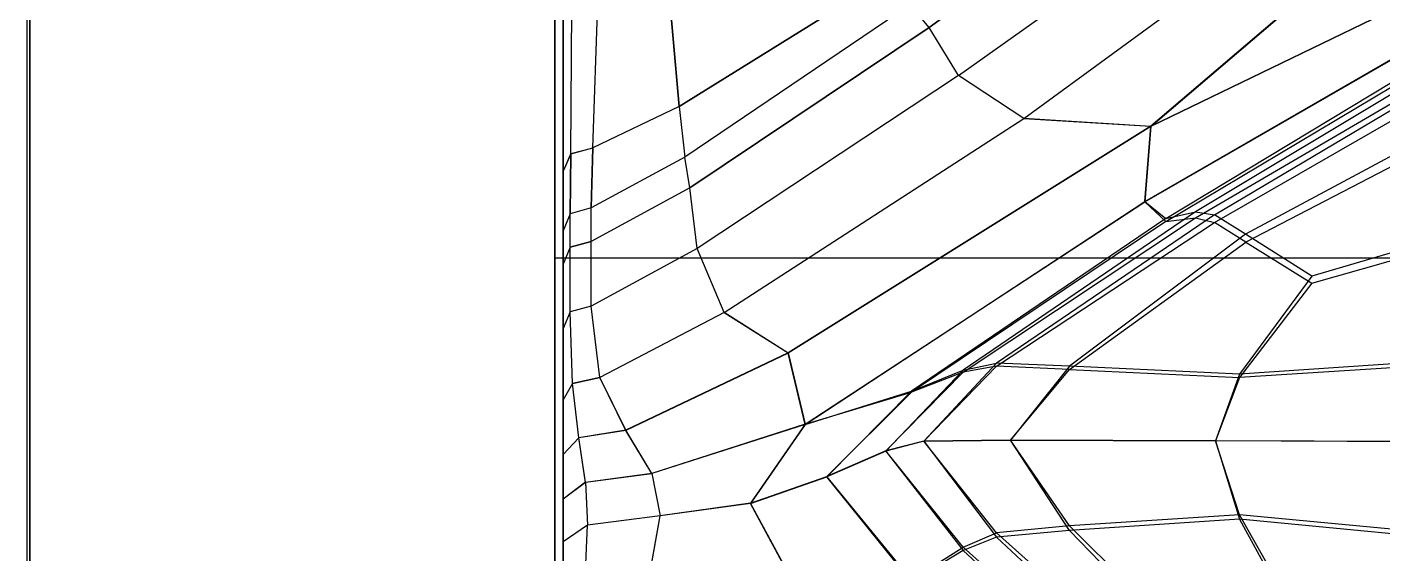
# Model space of a CAD drawing. Extents: x 11992 to 29481, y -6727 to 6811.
# Drawn here: x 12599.61 to 12606.23, y 1294.19 to 1296.76 of the extents above; entities that cross this region are included whole.
import ezdxf

# ---------------------------------------------------------------- set-up
doc = ezdxf.new("R2010")
doc.units = 0
doc.header["$MEASUREMENT"] = 0
doc.layers.get('0').update_dxf_attribs({"color": 8, "linetype": 'CONTINUOUS'})
doc.layers.add('WALL', color=8, linetype='CONTINUOUS')

msp = doc.modelspace()

# ---------------------------------------------------------------- linework, layer by layer
for p, q in [((12599.6186, 530.5954, 559.5745), (12599.6281, 2180.5963, 559.5742)), ((12599.6281, 2180.5963, 429.574), (12599.6186, 530.5953, 429.5743)), ((12599.6281, 2180.5963, 429.574), (12599.6186, 530.5953, 429.5743)), ((12599.6281, 2180.5963, -40.4265), (12599.6186, 530.5953, -40.4263)), ((12602.1883, 1290.4659, -1739.1562), (12602.1883, 1312.3497, -1736.4213)), ((12602.1883, 1290.4659, -1741.7091), (12602.1883, 1311.6211, -1748.3068)), ((12602.1883, 1290.5451, -1740.4327), (12602.1883, 1310.4438, -1751.9914)), ((12602.1883, 1306.8622, -1722.1583), (12602.1883, 1288.0388, -1733.8369)), ((12602.1883, 1287.196, -1747.8711), (12602.1883, 1306.8622, -1758.7071)), ((12602.1883, 1290.2421, -1737.9697), (12602.1883, 1304.5183, -1719.1873)), ((12602.1883, 1287.196, -1732.9943), (12602.1883, 1301.8457, -1716.5148)), ((12602.1883, 1298.8747, -1766.6945), (12602.1883, 1285.2558, -1749.2247)), ((12602.1883, 1286.2628, -1732.2581), (12602.1883, 1298.8747, -1714.1708)), ((12602.2297, 1294.7579, -1728.5398), (12602.2297, 1297.6585, -1733.4181)), ((12604.0169, 1296.7633, -1752.1422), (12605.1528, 1297.5834, -1751.149)), ((12605.1528, 1297.5834, -1729.7167), (12604.0169, 1296.7633, -1728.7237)), ((12602.2297, 1297.4981, -1751.1203), (12602.2297, 1295.8602, -1752.6481)), ((12604.1609, 1296.5284, -1728.6808), (12605.4045, 1297.4101, -1729.772)), ((12604.1609, 1296.5284, -1752.1851), (12605.4045, 1297.4101, -1751.0939)), ((12602.2297, 1297.2797, -1729.8808), (12602.2297, 1295.6067, -1727.5756)), ((12604.4804, 1296.3177, -1728.6716), (12605.7383, 1297.238, -1729.8384)), ((12604.4804, 1296.3172, -1752.1942), (12605.7383, 1297.238, -1751.0275)), ((12606.146, 1297.1717, -1729.8832), (12605.1003, 1296.2798, -1728.7206)), ((12605.1003, 1296.2786, -1752.1448), (12606.146, 1297.1712, -1750.9825)), ((12603.7704, 1296.9822, -1751.9629), (12602.7953, 1296.3766, -1752.6614)), ((12602.7953, 1296.3766, -1728.2044), (12603.7704, 1296.9822, -1728.903)), ((12602.7953, 1296.3766, -1728.2044), (12602.7442, 1296.9676, -1728.8868)), ((12602.7442, 1296.9676, -1751.979), (12602.7953, 1296.3766, -1752.6614)), ((12605.1003, 1296.2798, -1728.7206), (12606.4669, 1296.9433, -1729.6166)), ((12606.4669, 1296.9416, -1751.2478), (12605.1003, 1296.2786, -1752.1448)), ((12602.266, 1296.1463, -1727.994), (12602.2717, 1296.8553, -1728.8131)), ((12602.266, 1296.146, -1752.8719), (12602.2717, 1296.8553, -1752.0528)), ((12602.3742, 1296.1746, -1727.9716), (12602.3981, 1296.8851, -1728.7922)), ((12602.3742, 1296.1746, -1752.8943), (12602.3981, 1296.8851, -1752.0737)), ((12603.9239, 1296.8732, -1728.7759), (12602.8239, 1296.1286, -1727.9084)), ((12603.9239, 1296.8732, -1752.09), (12602.8239, 1296.1286, -1752.9574)), ((12604.0169, 1296.7633, -1752.1422), (12603.9239, 1296.8732, -1752.09)), ((12604.0169, 1296.7633, -1728.7237), (12603.9239, 1296.8732, -1728.7759)), ((12602.8472, 1295.9791, -1753.073), (12604.0169, 1296.7633, -1752.1422)), ((12604.0169, 1296.7633, -1728.7237), (12602.8472, 1295.9791, -1727.7928)), ((12604.1609, 1296.5284, -1728.6808), (12604.0169, 1296.7633, -1728.7237)), ((12604.1609, 1296.5284, -1752.1851), (12604.0169, 1296.7633, -1752.1422)), ((12605.0707, 1295.9131, -1752.7243), (12606.4593, 1296.7144, -1751.6464)), ((12605.0707, 1295.9112, -1728.1478), (12606.4598, 1296.7106, -1729.2292)), ((12605.1742, 1295.8289, -1753.1342), (12606.485, 1296.6212, -1752.0754)), ((12605.1742, 1295.8141, -1727.7596), (12606.4855, 1296.5969, -1728.8363)), ((12606.5208, 1296.583, -1752.4343), (12605.3182, 1295.8618, -1753.394)), ((12602.2297, 1296.5566, -1751.8437), (12602.2297, 1295.0309, -1751.9991)), ((12604.1609, 1296.5284, -1728.6808), (12602.883, 1295.6828, -1727.652)), ((12604.1609, 1296.5284, -1752.1851), (12602.883, 1295.6828, -1753.2139)), ((12604.4804, 1296.3177, -1728.6716), (12604.1609, 1296.5284, -1728.6808)), ((12604.4804, 1296.3172, -1752.1942), (12604.1609, 1296.5284, -1752.1851)), ((12605.3182, 1295.8323, -1727.5226), (12606.5218, 1296.5361, -1728.5146)), ((12605.4112, 1295.847, -1753.5231), (12606.5437, 1296.5201, -1752.6227)), ((12605.4117, 1295.8096, -1727.4035), (12606.5451, 1296.4624, -1728.3408)), ((12602.2297, 1296.3751, -1750.4243), (12602.2297, 1295.6902, -1751.2374)), ((12602.7953, 1296.3766, -1752.6614), (12602.3742, 1296.1746, -1752.8943)), ((12602.7953, 1296.3766, -1728.2044), (12602.3742, 1296.1746, -1727.9716)), ((12602.7953, 1296.3766, -1752.6614), (12602.8239, 1296.1286, -1752.9574)), ((12602.7953, 1296.3766, -1728.2044), (12602.8239, 1296.1286, -1727.9084)), ((12603.016, 1295.3702, -1727.4835), (12604.4804, 1296.3177, -1728.6716)), ((12603.016, 1295.3702, -1753.3825), (12604.4804, 1296.3172, -1752.1942)), ((12604.4804, 1296.3177, -1728.6716), (12605.1003, 1296.2798, -1728.7206)), ((12605.1003, 1296.2786, -1752.1448), (12604.4804, 1296.3172, -1752.1942)), ((12605.1003, 1296.2798, -1728.7206), (12603.3289, 1295.1723, -1727.2851)), ((12605.1003, 1296.2786, -1752.1448), (12603.3289, 1295.1714, -1753.581)), ((12605.1003, 1296.2798, -1728.7206), (12605.0707, 1295.9112, -1728.1478)), ((12605.0707, 1295.9131, -1752.7243), (12605.1003, 1296.2786, -1752.1448)), ((12606.5742, 1296.2943, -1752.9291), (12605.5638, 1295.7526, -1753.6593)), ((12602.266, 1296.1463, -1727.994), (12602.3742, 1296.1746, -1727.9716)), ((12602.266, 1296.146, -1752.8719), (12602.3742, 1296.1746, -1752.8943)), ((12602.3661, 1295.8807, -1753.2466), (12602.3742, 1296.1746, -1752.8943)), ((12602.3742, 1296.1746, -1727.9716), (12602.3661, 1295.8807, -1727.6193)), ((12606.5756, 1296.2383, -1728.0268), (12605.5647, 1295.714, -1727.2664)), ((12602.2297, 1296.1682, -1729.294), (12602.2297, 1295.6902, -1729.6285)), ((12602.266, 1296.1463, -1727.994), (12602.2297, 1296.0602, -1728.061)), ((12602.266, 1296.146, -1752.8719), (12602.2297, 1296.0602, -1752.8047)), ((12602.266, 1296.1463, -1727.994), (12602.2636, 1295.8525, -1727.6423)), ((12602.2636, 1295.8525, -1753.2236), (12602.266, 1296.146, -1752.8719)), ((12602.8239, 1296.1286, -1727.9084), (12602.3661, 1295.8807, -1727.6193)), ((12602.8239, 1296.1286, -1752.9574), (12602.3661, 1295.8807, -1753.2466)), ((12602.8472, 1295.9791, -1727.7928), (12602.8239, 1296.1286, -1727.9084)), ((12602.8472, 1295.9791, -1753.073), (12602.8239, 1296.1286, -1752.9574)), ((12602.2297, 1296.0602, -1728.061), (12602.2297, 1292.6346, -1726.7)), ((12602.2297, 1295.4122, -1753.1274), (12602.2297, 1296.0602, -1752.8047)), ((12602.8472, 1295.9791, -1727.7928), (12602.3661, 1295.7176, -1727.4826)), ((12602.8472, 1295.9791, -1753.073), (12602.3661, 1295.7176, -1753.3833)), ((12602.883, 1295.6828, -1753.2139), (12602.8472, 1295.9791, -1753.073)), ((12602.883, 1295.6828, -1727.652), (12602.8472, 1295.9791, -1727.7928)), ((12603.4118, 1294.8228, -1754.1257), (12605.0707, 1295.9131, -1752.7243)), ((12603.4118, 1294.8238, -1726.7422), (12605.0707, 1295.9112, -1728.1478)), ((12605.0707, 1295.9131, -1752.7243), (12605.1742, 1295.8289, -1753.1342)), ((12605.0707, 1295.9112, -1728.1478), (12605.1742, 1295.8141, -1727.7596)), ((12602.2636, 1295.8525, -1727.6423), (12602.2297, 1295.7684, -1727.7113)), ((12602.2636, 1295.8525, -1753.2236), (12602.2297, 1295.7684, -1753.1546)), ((12602.3661, 1295.8807, -1753.2466), (12602.2636, 1295.8525, -1753.2236)), ((12602.3661, 1295.8807, -1727.6193), (12602.2636, 1295.8525, -1727.6423)), ((12602.2636, 1295.3735, -1753.5333), (12602.2636, 1295.8525, -1753.2236)), ((12602.2636, 1295.3738, -1727.3326), (12602.2636, 1295.8525, -1727.6423)), ((12602.3661, 1295.401, -1727.309), (12602.3661, 1295.8807, -1727.6193)), ((12602.3661, 1295.401, -1753.5569), (12602.3661, 1295.8807, -1753.2466)), ((12605.3182, 1295.8618, -1753.394), (12604.1838, 1295.0889, -1754.4037)), ((12605.4112, 1295.847, -1753.5231), (12604.3469, 1295.1218, -1754.4729)), ((12605.1742, 1295.8289, -1753.1342), (12605.3182, 1295.8618, -1753.394)), ((12605.3182, 1295.8618, -1753.394), (12605.4112, 1295.847, -1753.5231)), ((12605.5638, 1295.7526, -1753.6593), (12605.4112, 1295.847, -1753.5231)), ((12605.1742, 1295.8141, -1727.7596), (12603.9311, 1294.9809, -1726.6315)), ((12605.1742, 1295.8289, -1753.1342), (12603.9316, 1294.9854, -1754.2436)), ((12604.1833, 1295.0784, -1726.4788), (12605.3182, 1295.8323, -1727.5226)), ((12604.3464, 1295.1075, -1726.4142), (12605.4117, 1295.8096, -1727.4035)), ((12605.1742, 1295.8141, -1727.7596), (12605.3182, 1295.8323, -1727.5226)), ((12605.3182, 1295.8323, -1727.5226), (12605.4117, 1295.8096, -1727.4035)), ((12605.5647, 1295.714, -1727.2664), (12605.4117, 1295.8096, -1727.4035)), ((12602.3661, 1295.7176, -1727.4826), (12602.2636, 1295.6899, -1727.5058)), ((12602.2636, 1295.6899, -1753.36), (12602.3661, 1295.7176, -1753.3833)), ((12605.5638, 1295.7526, -1753.6593), (12604.7026, 1295.1072, -1754.5069)), ((12604.7026, 1295.0908, -1726.3817), (12605.5647, 1295.714, -1727.2664)), ((12605.8876, 1295.5471, -1753.9402), (12605.5638, 1295.7526, -1753.6593)), ((12605.5647, 1295.714, -1727.2664), (12605.888, 1295.513, -1726.9743)), ((12606.6314, 1295.7674, -1753.6422), (12605.8876, 1295.5471, -1753.9402)), ((12605.888, 1295.513, -1726.9743), (12606.6324, 1295.7259, -1727.2846)), ((12602.2636, 1295.6899, -1753.36), (12602.2297, 1295.6067, -1753.2902)), ((12602.2636, 1295.6899, -1727.5058), (12602.2297, 1295.6067, -1727.5756)), ((12602.883, 1295.6828, -1753.2139), (12602.3661, 1295.401, -1753.5569)), ((12602.883, 1295.6828, -1727.652), (12602.3661, 1295.401, -1727.309)), ((12603.016, 1295.3702, -1727.4835), (12602.883, 1295.6828, -1727.652)), ((12603.016, 1295.3702, -1753.3825), (12602.883, 1295.6828, -1753.2139)), ((12602.1883, 1295.6358, -1768.6797), (12602.1883, 1292.1589, -1770.2761)), ((12607.1879, 1295.6358, -1768.6797), (12602.1883, 1295.6358, -1768.6797)), ((12607.1879, 1295.6358, -1712.1856), (12602.1883, 1295.6358, -1712.1856)), ((12602.2297, 1295.5719, -1727.8724), (12602.2297, 1295.0309, -1728.8668)), ((12605.8876, 1295.5471, -1753.9402), (12605.5337, 1295.0686, -1754.5613)), ((12605.888, 1295.513, -1726.9743), (12605.5337, 1295.0522, -1726.3251)), ((12602.2297, 1295.4122, -1753.1274), (12602.2297, 1295.4885, -1752.3571)), ((12602.3661, 1295.401, -1727.309), (12602.2636, 1295.3738, -1727.3326)), ((12602.3661, 1295.401, -1753.5569), (12602.2636, 1295.3735, -1753.5333)), ((12602.4086, 1295.0522, -1753.7763), (12602.3661, 1295.401, -1753.5569)), ((12602.4086, 1295.0524, -1727.0897), (12602.3661, 1295.401, -1727.309)), ((12602.2636, 1295.3738, -1727.3326), (12602.2297, 1295.292, -1727.4033)), ((12602.2636, 1295.3735, -1753.5333), (12602.2297, 1295.292, -1753.4626)), ((12602.2746, 1295.0233, -1727.1161), (12602.2636, 1295.3738, -1727.3326)), ((12602.2746, 1295.0233, -1753.7498), (12602.2636, 1295.3735, -1753.5333)), ((12603.016, 1295.3702, -1727.4835), (12602.4086, 1295.0524, -1727.0897)), ((12603.016, 1295.3702, -1753.3825), (12602.4086, 1295.0522, -1753.7763)), ((12603.016, 1295.3702, -1727.4835), (12603.3289, 1295.1723, -1727.2851)), ((12603.3289, 1295.1714, -1753.581), (12603.016, 1295.3702, -1753.3825)), ((12602.2297, 1294.7568, -1753.5093), (12602.2297, 1295.292, -1753.4626)), ((12602.2297, 1295.292, -1727.4033), (12602.2297, 1294.0718, -1726.6144)), ((12603.3289, 1295.1723, -1727.2851), (12602.5349, 1294.7944, -1726.8155)), ((12603.3289, 1295.1714, -1753.581), (12602.5349, 1294.7937, -1754.0506)), ((12603.3289, 1295.1723, -1727.2851), (12603.4118, 1294.8238, -1726.7422)), ((12603.4118, 1294.8228, -1754.1257), (12603.3289, 1295.1714, -1753.581)), ((12604.3469, 1295.1218, -1754.4729), (12603.9917, 1294.7408, -1754.9213)), ((12604.1838, 1295.0889, -1754.4037), (12604.3469, 1295.1218, -1754.4729)), ((12604.7026, 1295.1072, -1754.5069), (12604.3469, 1295.1218, -1754.4729)), ((12606.5198, 1295.1349, -1754.469), (12605.5337, 1295.0686, -1754.5613)), ((12606.5198, 1295.1156, -1726.4203), (12605.5337, 1295.0522, -1726.3251)), ((12602.2297, 1294.6068, -1752.4529), (12602.2297, 1295.1015, -1753.2976)), ((12602.2297, 1295.1015, -1727.5683), (12602.2297, 1293.9862, -1728.0513)), ((12602.2297, 1295.0512, -1728.0408), (12602.2297, 1294.3126, -1728.2518)), ((12602.4086, 1295.0524, -1727.0897), (12602.2746, 1295.0233, -1727.1161)), ((12602.2746, 1295.0233, -1753.7498), (12602.4086, 1295.0522, -1753.7763)), ((12602.5349, 1294.7944, -1726.8155), (12602.4086, 1295.0524, -1727.0897)), ((12602.5349, 1294.7937, -1754.0506), (12602.4086, 1295.0522, -1753.7763)), ((12604.1838, 1295.0889, -1754.4037), (12603.8052, 1294.6933, -1754.8736)), ((12603.8052, 1294.6938, -1725.9929), (12604.1833, 1295.0784, -1726.4788)), ((12604.1833, 1295.0784, -1726.4788), (12603.9311, 1294.9809, -1726.6315)), ((12603.9316, 1294.9854, -1754.2436), (12604.1838, 1295.0889, -1754.4037)), ((12603.9917, 1294.7415, -1725.9453), (12604.3464, 1295.1075, -1726.4142)), ((12604.3464, 1295.1075, -1726.4142), (12604.1833, 1295.0784, -1726.4788)), ((12604.7026, 1295.0908, -1726.3817), (12604.3464, 1295.1075, -1726.4142)), ((12604.7026, 1295.1072, -1754.5069), (12604.4156, 1294.7458, -1754.9262)), ((12604.4156, 1294.7465, -1725.9404), (12604.7026, 1295.0908, -1726.3817)), ((12605.5337, 1295.0686, -1754.5613), (12604.7026, 1295.1072, -1754.5069)), ((12604.7026, 1295.0908, -1726.3817), (12605.5337, 1295.0522, -1726.3251)), ((12605.5337, 1295.0686, -1754.5613), (12605.416, 1294.7434, -1754.9233)), ((12605.5337, 1295.0522, -1726.3251), (12605.416, 1294.7434, -1725.9428)), ((12602.2746, 1295.0233, -1727.1161), (12602.2297, 1294.9427, -1727.1888)), ((12602.2746, 1295.0233, -1753.7498), (12602.2297, 1294.9427, -1753.677)), ((12602.306, 1294.7584, -1726.85), (12602.2746, 1295.0233, -1727.1161)), ((12602.306, 1294.7582, -1754.0159), (12602.2746, 1295.0233, -1753.7498)), ((12603.4118, 1294.8228, -1754.1257), (12603.9316, 1294.9854, -1754.2436)), ((12603.9316, 1294.9854, -1754.2436), (12603.5172, 1294.5675, -1754.7481)), ((12602.2297, 1294.6769, -1753.9392), (12602.2297, 1294.9427, -1753.677)), ((12603.4118, 1294.8238, -1726.7422), (12603.9311, 1294.9809, -1726.6315)), ((12603.9311, 1294.9809, -1726.6315), (12603.5172, 1294.5684, -1726.1187)), ((12602.5349, 1294.7944, -1726.8155), (12602.306, 1294.7584, -1726.85)), ((12602.5349, 1294.7937, -1754.0506), (12602.306, 1294.7582, -1754.0159)), ((12602.6618, 1294.5837, -1726.5383), (12602.5349, 1294.7944, -1726.8155)), ((12602.6618, 1294.5827, -1754.3281), (12602.5349, 1294.7937, -1754.0506)), ((12603.4118, 1294.8238, -1726.7422), (12602.6618, 1294.5837, -1726.5383)), ((12603.4118, 1294.8228, -1754.1257), (12602.6618, 1294.5827, -1754.3281)), ((12603.4118, 1294.8238, -1726.7422), (12603.1443, 1294.4382, -1726.2489)), ((12603.4118, 1294.8228, -1754.1257), (12603.1443, 1294.437, -1754.6181)), ((12602.306, 1294.7584, -1726.85), (12602.2297, 1294.6769, -1726.9267)), ((12602.306, 1294.7582, -1754.0159), (12602.2297, 1294.6769, -1753.9392)), ((12602.2297, 1292.8799, -1753.9172), (12602.2297, 1294.7579, -1752.3261)), ((12602.2297, 1294.7568, -1753.5093), (12602.2297, 1293.2707, -1754.3347)), ((12602.2297, 1294.7479, -1752.9911), (12602.2297, 1294.3126, -1752.614)), ((12602.3375, 1294.5405, -1726.5807), (12602.306, 1294.7584, -1726.85)), ((12602.3375, 1294.5403, -1754.2853), (12602.306, 1294.7582, -1754.0159)), ((12603.9917, 1294.7415, -1725.9453), (12603.8052, 1294.6938, -1725.9929)), ((12603.9917, 1294.7408, -1754.9213), (12603.8052, 1294.6933, -1754.8736)), ((12603.9917, 1294.7415, -1725.9453), (12604.4156, 1294.7465, -1725.9404)), ((12604.4156, 1294.7458, -1754.9262), (12603.9917, 1294.7408, -1754.9213)), ((12604.3469, 1294.293, -1725.5644), (12603.9917, 1294.7415, -1725.9453)), ((12603.9917, 1294.7408, -1754.9213), (12604.3464, 1294.2718, -1755.2872)), ((12604.4156, 1294.7465, -1725.9404), (12605.416, 1294.7434, -1725.9428)), ((12604.7026, 1294.3271, -1725.5789), (12604.4156, 1294.7465, -1725.9404)), ((12604.7026, 1294.3045, -1755.2706), (12604.4156, 1294.7458, -1754.9262)), ((12605.416, 1294.7434, -1754.9233), (12604.4156, 1294.7458, -1754.9262)), ((12606.4827, 1294.7384, -1725.9472), (12605.416, 1294.7434, -1725.9428)), ((12606.4827, 1294.7389, -1754.9182), (12605.416, 1294.7434, -1754.9233)), ((12605.5337, 1294.3815, -1725.6174), (12605.416, 1294.7434, -1725.9428)), ((12605.416, 1294.7434, -1754.9233), (12605.5342, 1294.361, -1755.2319)), ((12603.8052, 1294.6938, -1725.9929), (12603.5172, 1294.5684, -1726.1187)), ((12603.8052, 1294.6933, -1754.8736), (12603.5172, 1294.5675, -1754.7481)), ((12604.1838, 1294.2239, -1725.5972), (12603.8052, 1294.6938, -1725.9929)), ((12603.8052, 1294.6933, -1754.8736), (12604.1833, 1294.2074, -1755.2582)), ((12602.3375, 1294.5405, -1726.5807), (12602.6618, 1294.5837, -1726.5383)), ((12602.6618, 1294.5837, -1726.5383), (12602.7037, 1294.3772, -1726.3098)), ((12602.3375, 1294.5405, -1726.5807), (12602.2297, 1294.4578, -1726.6613)), ((12602.3375, 1294.5403, -1754.2853), (12602.2297, 1294.4578, -1754.2046)), ((12602.6618, 1294.5827, -1754.3281), (12602.3375, 1294.5403, -1754.2853)), ((12602.3375, 1294.5405, -1726.5807), (12602.348, 1294.3317, -1726.3547)), ((12602.3375, 1294.5403, -1754.2853), (12602.348, 1294.3314, -1754.5114)), ((12602.6618, 1294.5827, -1754.3281), (12602.7037, 1294.3762, -1754.5569)), ((12603.1443, 1294.4382, -1726.2489), (12603.5172, 1294.5684, -1726.1187)), ((12603.1443, 1294.437, -1754.6181), (12603.5172, 1294.5675, -1754.7481)), ((12603.9316, 1294.0637, -1725.7007), (12603.5172, 1294.5684, -1726.1187)), ((12603.9311, 1294.0546, -1755.1605), (12603.5172, 1294.5675, -1754.7481)), ((12602.2297, 1294.4578, -1754.2046), (12602.2297, 1293.8505, -1754.4575)), ((12602.2297, 1294.4113, -1727.668), (12602.2297, 1294.2778, -1726.8356)), ((12603.1443, 1294.4382, -1726.2489), (12602.7037, 1294.3772, -1726.3098)), ((12603.1443, 1294.437, -1754.6181), (12602.7037, 1294.3762, -1754.5569)), ((12603.4118, 1293.9459, -1725.8632), (12603.1443, 1294.4382, -1726.2489)), ((12603.4118, 1293.944, -1755.0034), (12603.1443, 1294.437, -1754.6181)), ((12602.348, 1294.3317, -1726.3547), (12602.2297, 1294.2489, -1726.4371)), ((12602.348, 1294.3314, -1754.5114), (12602.2297, 1294.2489, -1754.4287)), ((12602.3375, 1294.1054, -1726.1458), (12602.348, 1294.3317, -1726.3547)), ((12602.3375, 1294.1054, -1754.7203), (12602.348, 1294.3314, -1754.5114)), ((12602.7037, 1294.3772, -1726.3098), (12602.348, 1294.3317, -1726.3547)), ((12602.7037, 1294.3762, -1754.5569), (12602.348, 1294.3314, -1754.5114)), ((12602.6618, 1294.1483, -1726.1033), (12602.7037, 1294.3772, -1726.3098)), ((12602.6618, 1294.1478, -1754.7634), (12602.7037, 1294.3762, -1754.5569)), ((12604.7026, 1294.3271, -1725.5789), (12604.3469, 1294.293, -1725.5644)), ((12605.5337, 1294.3815, -1725.6174), (12604.7026, 1294.3271, -1725.5789)), ((12605.5342, 1294.361, -1755.2319), (12604.7026, 1294.3045, -1755.2706)), ((12605.5638, 1293.4795, -1724.9334), (12604.7026, 1294.3271, -1725.5789)), ((12605.8876, 1293.7604, -1725.139), (12605.5337, 1294.3815, -1725.6174)), ((12606.5198, 1294.2892, -1725.5512), (12605.5337, 1294.3815, -1725.6174)), ((12606.5198, 1294.2659, -1755.2952), (12605.5342, 1294.361, -1755.2319)), ((12605.5342, 1294.361, -1755.2319), (12605.888, 1293.7118, -1755.6928)), ((12602.2297, 1294.2778, -1754.0302), (12602.2297, 1294.2489, -1754.4287)), ((12604.3464, 1294.2718, -1755.2872), (12604.1833, 1294.2074, -1755.2582)), ((12604.1838, 1294.2239, -1725.5972), (12604.3469, 1294.293, -1725.5644)), ((12604.7026, 1294.3045, -1755.2706), (12604.3464, 1294.2718, -1755.2872)), ((12604.3464, 1294.2718, -1755.2872), (12605.4117, 1293.2824, -1755.9893)), ((12605.4112, 1293.3434, -1724.8391), (12604.3469, 1294.293, -1725.5644)), ((12604.7026, 1294.3045, -1755.2706), (12605.5647, 1293.4197, -1755.8937)), ((12604.1833, 1294.2074, -1755.2582), (12603.9311, 1294.0546, -1755.1605)), ((12603.9316, 1294.0637, -1725.7007), (12604.1838, 1294.2239, -1725.5972)), ((12604.1833, 1294.2074, -1755.2582), (12605.3182, 1293.1636, -1756.012)), ((12605.3182, 1293.2142, -1724.8243), (12604.1838, 1294.2239, -1725.5972))]:
    msp.add_line(p, q)
at = {"layer": 'WALL'}
msp.add_line((12599.6094, 530.5467), (12599.6094, 3030.5467), dxfattribs=at)

doc.saveas('drawing.dxf')
